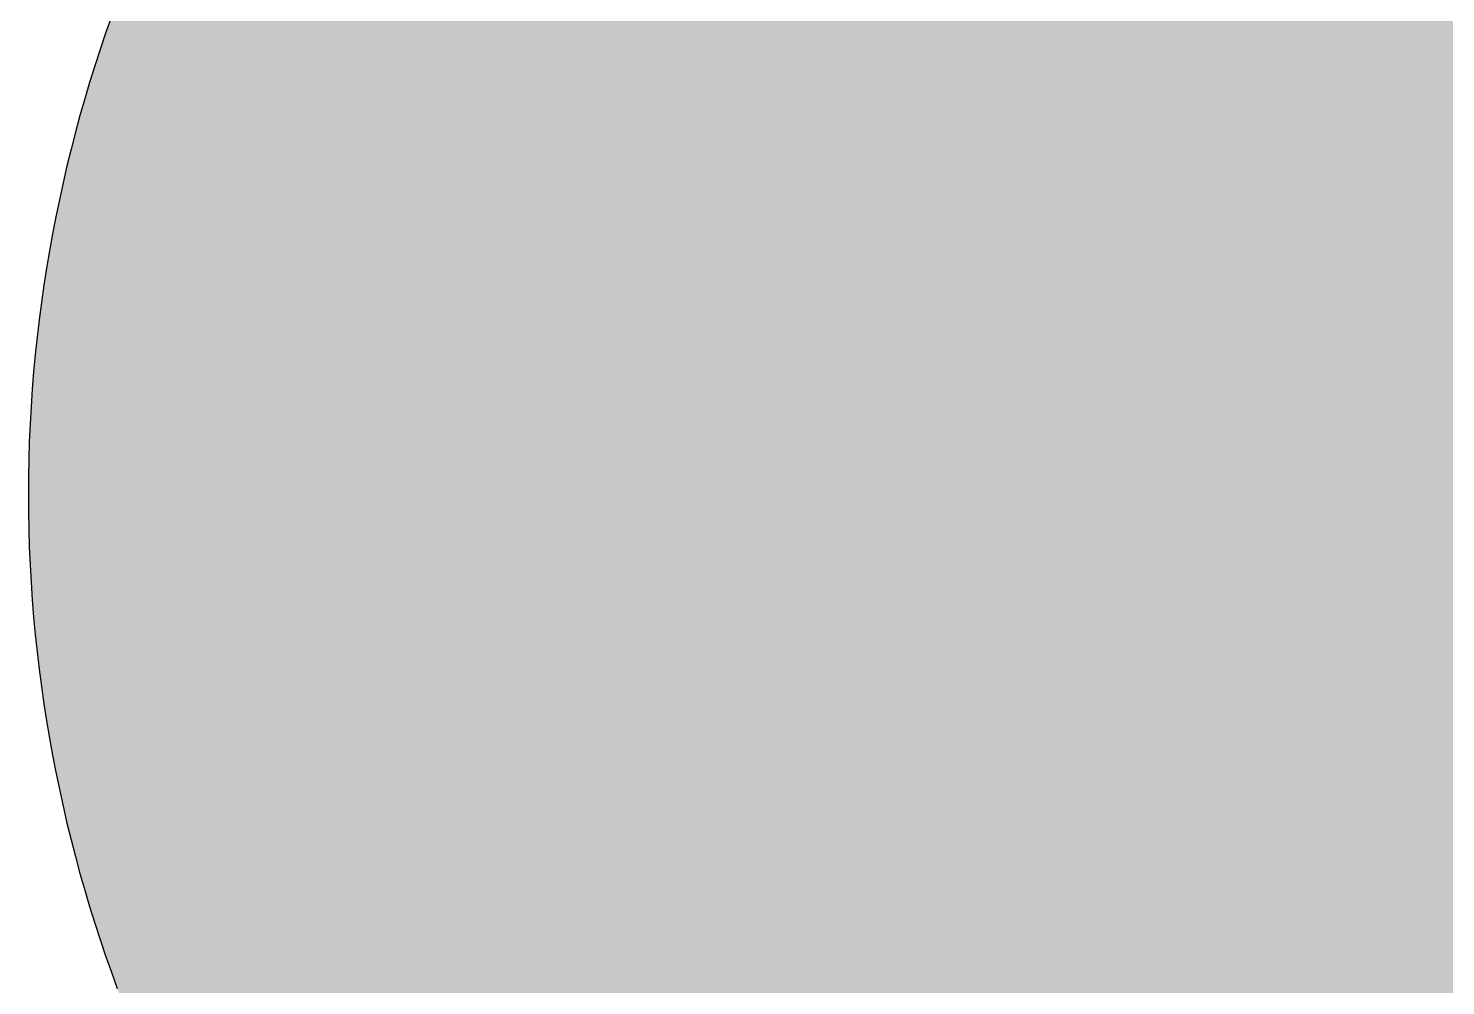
# Model space of a CAD drawing. Header units: millimetres. Extents: x 0 to 212, y 0 to 212.
# Drawn here: x 0.1 to 105.9, y 69.2 to 140.7 of the extents above; entities that cross this region are included whole.
import ezdxf

# ---------------------------------------------------------------- set-up
doc = ezdxf.new("R2010")
doc.units = ezdxf.units.MM

msp = doc.modelspace()

# ---------------------------------------------------------------- hatches: boundary and pattern name
msp.add_hatch(color=254).paths.add_polyline_path([(211.7189, 105.8869), (211.709, 107.2007), (211.6861, 108.5139), (211.6455, 109.8245), (211.5871, 111.1326), (211.5134, 112.4407), (211.4245, 113.7437), (211.3204, 115.0468), (211.201, 116.3447), (211.0638, 117.6426), (210.9114, 118.9355), (210.7413, 120.2258), (210.5584, 121.5136), (210.3577, 122.7988), (210.1418, 124.079), (209.9107, 125.3566), (209.6643, 126.6292), (209.4027, 127.8992), (209.1258, 129.1641), (208.8337, 130.4239), (208.5264, 131.6812), (208.2038, 132.936), (207.866, 134.1831), (207.5104, 135.4277), (207.1421, 136.6647), (206.7611, 137.8991), (206.3623, 139.1285), (205.9483, 140.3502), (205.5216, 141.5694), (205.0771, 142.781), (204.6199, 143.9901), (204.1474, 145.1915), (203.6623, 146.3853), (203.1619, 147.574), (202.6463, 148.7576), (202.1154, 149.9362), (201.5693, 151.1046), (201.0105, 152.2705), (200.439, 153.4262), (199.8523, 154.5768), (199.2503, 155.7198), (198.6356, 156.8577), (198.0057, 157.9855), (197.3605, 159.1081), (196.7052, 160.2232), (196.0321, 161.3281), (195.3489, 162.4279), (194.6504, 163.5176), (193.9366, 164.6022), (193.2102, 165.6766), (192.471, 166.7434), (191.7167, 167.8), (190.9521, 168.849), (190.1698, 169.8904), (189.3773, 170.9217), (188.5696, 171.9428), (187.7517, 172.9562), (186.9161, 173.9621), (186.0702, 174.9552), (185.2117, 175.9407), (184.338, 176.9161), (183.454, 177.8838), (182.5549, 178.8389), (181.643, 179.7837), (180.721, 180.7185), (179.7837, 181.643), (178.8389, 182.5549), (177.8838, 183.454), (176.9161, 184.338), (175.9407, 185.2117), (174.9552, 186.0702), (173.9621, 186.9161), (172.9562, 187.7492), (171.9428, 188.5696), (170.9217, 189.3773), (169.8904, 190.1698), (168.849, 190.9496), (167.8, 191.7167), (166.7408, 192.471), (165.6766, 193.2102), (164.6022, 193.9366), (163.5176, 194.6504), (162.4279, 195.3489), (161.3281, 196.0321), (160.2232, 196.7052), (159.1081, 197.3631), (157.9855, 198.0057), (156.8577, 198.6356), (155.7198, 199.2503), (154.5768, 199.8523), (153.4262, 200.439), (152.2705, 201.0131), (151.1046, 201.5719), (149.9362, 202.1154), (148.7576, 202.6463), (147.574, 203.1619), (146.3853, 203.6623), (145.1889, 204.15), (143.9875, 204.6199), (142.781, 205.0796), (141.5694, 205.5216), (140.3502, 205.9483), (139.1285, 206.3623), (137.8991, 206.7611), (136.6647, 207.1446), (135.4252, 207.5129), (134.1831, 207.866), (132.9334, 208.2038), (131.6812, 208.5264), (130.4239, 208.8337), (129.1641, 209.1284), (127.8966, 209.4052), (126.6292, 209.6668), (125.3541, 209.9132), (124.0765, 210.1444), (122.7963, 210.3603), (121.5136, 210.5584), (120.2258, 210.7438), (118.9355, 210.9114), (117.6401, 211.0638), (116.3447, 211.201), (115.0468, 211.3229), (113.7437, 211.4271), (112.4382, 211.516), (111.1326, 211.5896), (109.8245, 211.6455), (108.5113, 211.6861), (107.1982, 211.7115), (105.885, 211.7192), (104.5693, 211.7115), (103.2561, 211.6861), (101.9454, 211.6455), (100.6373, 211.5896), (99.3292, 211.516), (98.0262, 211.4271), (96.7232, 211.3229), (95.4253, 211.201), (94.1273, 211.0638), (92.8345, 210.9114), (91.5441, 210.7438), (90.2564, 210.5584), (88.9711, 210.3603), (87.691, 210.1444), (86.4133, 209.9132), (85.1408, 209.6668), (83.8708, 209.4052), (82.6059, 209.1284), (81.346, 208.8337), (80.0887, 208.5264), (78.834, 208.2038), (77.5868, 207.866), (76.3422, 207.5129), (75.1053, 207.1446), (73.8708, 206.7611), (72.6415, 206.3623), (71.4197, 205.9483), (70.2005, 205.5216), (68.9889, 205.0796), (67.7799, 204.6199), (66.5785, 204.15), (65.3847, 203.6623), (64.196, 203.1619), (63.0123, 202.6463), (61.8338, 202.1154), (60.6628, 201.5719), (59.4995, 201.0131), (58.3438, 200.439), (57.1932, 199.8523), (56.0502, 199.2503), (54.9123, 198.6356), (53.7845, 198.0057), (52.6618, 197.3631), (51.5468, 196.7052), (50.4419, 196.0321), (49.342, 195.3489), (48.2524, 194.6504), (47.1678, 193.9366), (46.0934, 193.2102), (45.0266, 192.471), (43.9699, 191.7167), (42.9209, 190.9496), (41.8795, 190.1698), (40.8483, 189.3773), (39.8272, 188.5696), (38.8137, 187.7492), (37.8079, 186.9161), (36.8148, 186.0702), (35.8292, 185.2117), (34.8539, 184.338), (33.8861, 183.454), (32.9311, 182.5549), (31.9862, 181.643), (31.049, 180.7185), (30.1269, 179.7837), (29.2151, 178.8389), (28.3159, 177.8838), (27.432, 176.9161), (26.5582, 175.9407), (25.6997, 174.9552), (24.8539, 173.9621), (24.0208, 172.9562), (23.2004, 171.9428), (22.3926, 170.9217), (21.6002, 169.8904), (20.8204, 168.849), (20.0533, 167.8), (19.2989, 166.7434), (18.5598, 165.6766), (17.8333, 164.6022), (17.1196, 163.5176), (16.4211, 162.4279), (15.7378, 161.3281), (15.0647, 160.2232), (14.4069, 159.1081), (13.7643, 157.9855), (13.1343, 156.8577), (12.5197, 155.7198), (11.9177, 154.5768), (11.3309, 153.4262), (10.7569, 152.2705), (10.1981, 151.1046), (9.6545, 149.9362), (9.1237, 148.7576), (8.6081, 147.574), (8.1077, 146.3853), (7.62, 145.1915), (7.1501, 143.9901), (6.6904, 142.781), (6.2484, 141.5694), (5.8217, 140.3502), (5.4077, 139.1285), (5.0089, 137.8991), (4.6253, 136.6647), (4.257, 135.4277), (3.904, 134.1831), (3.5662, 132.936), (3.2436, 131.6812), (2.9362, 130.4239), (2.6416, 129.1641), (2.3647, 127.8992), (2.1031, 126.6292), (1.8567, 125.3566), (1.6256, 124.079), (1.4097, 122.7988), (1.2116, 121.5136), (1.0262, 120.2258), (0.8585, 118.9355), (0.7061, 117.6426), (0.569, 116.3447), (0.447, 115.0468), (0.3429, 113.7437), (0.254, 112.4407), (0.1803, 111.1326), (0.1245, 109.8245), (0.0838, 108.5139), (0.0584, 107.2007), (0.0508, 105.885), (0.0584, 104.5718), (0.0838, 103.2586), (0.1245, 101.9454), (0.1803, 100.6373), (0.254, 99.3318), (0.3429, 98.0262), (0.447, 96.7232), (0.569, 95.4253), (0.7061, 94.1299), (0.8585, 92.8345), (1.0262, 91.5441), (1.2116, 90.2564), (1.4097, 88.9737), (1.6256, 87.6935), (1.8567, 86.4159), (2.1031, 85.1408), (2.3647, 83.8733), (2.6416, 82.6059), (2.9362, 81.346), (3.2436, 80.0887), (3.5662, 78.8365), (3.904, 77.5868), (4.257, 76.3448), (4.6253, 75.1053), (5.0089, 73.8708), (5.4077, 72.6415), (5.8217, 71.4197), (6.2484, 70.2005), (6.6904, 68.9889), (7.1501, 67.7824), (7.62, 66.581), (8.1077, 65.3847), (8.6081, 64.196), (9.1237, 63.0123), (9.6545, 61.8338), (10.1981, 60.6654), (10.7569, 59.4995), (11.3309, 58.3438), (11.9177, 57.1932), (12.5197, 56.0502), (13.1343, 54.9123), (13.7643, 53.7845), (14.4069, 52.6618), (15.0647, 51.5468), (15.7378, 50.4419), (16.4211, 49.342), (17.1196, 48.2524), (17.8333, 47.1678), (18.5598, 46.0934), (19.2989, 45.0291), (20.0533, 43.9699), (20.8204, 42.9209), (21.6002, 41.8795), (22.3926, 40.8483), (23.2004, 39.8272), (24.0208, 38.8137), (24.8539, 37.8079), (25.6997, 36.8148), (26.5582, 35.8292), (27.432, 34.8539), (28.3159, 33.8861), (29.2151, 32.9311), (30.1269, 31.9862), (31.049, 31.049), (31.9862, 30.1269), (32.9311, 29.2151), (33.8861, 28.3159), (34.8539, 27.432), (35.8292, 26.5582), (36.8148, 25.6997), (37.8079, 24.8539), (38.8137, 24.0182), (39.8272, 23.2004), (40.8483, 22.3926), (41.8795, 21.6002), (42.9209, 20.8178), (43.9699, 20.0533), (45.0266, 19.2989), (46.0934, 18.5598), (47.1678, 17.8333), (48.2524, 17.1196), (49.342, 16.4211), (50.4419, 15.7378), (51.5468, 15.0647), (52.6618, 14.4094), (53.7845, 13.7643), (54.9123, 13.1343), (56.0502, 12.5197), (57.1932, 11.9177), (58.3438, 11.3309), (59.4995, 10.7594), (60.6628, 10.2006), (61.8338, 9.6545), (63.0123, 9.1237), (64.196, 8.6081), (65.3847, 8.1077), (66.5785, 7.6225), (67.7799, 7.1501), (68.9889, 6.6929), (70.2005, 6.2484), (71.4197, 5.8217), (72.6415, 5.4077), (73.8708, 5.0089), (75.1053, 4.6279), (76.3422, 4.2596), (77.5868, 3.904), (78.834, 3.5662), (80.0887, 3.2436), (81.346, 2.9362), (82.6059, 2.6441), (83.8708, 2.3673), (85.1408, 2.1057), (86.4133, 1.8593), (87.691, 1.6281), (88.9711, 1.4122), (90.2564, 1.2116), (91.5441, 1.0287), (92.8345, 0.8585), (94.1273, 0.7061), (95.4253, 0.569), (96.7232, 0.4496), (98.0262, 0.3454), (99.3292, 0.2565), (100.6373, 0.1829), (101.9454, 0.1245), (103.2561, 0.0838), (104.5693, 0.061), (105.885, 0.0533), (107.1982, 0.061), (108.5113, 0.0838), (109.8245, 0.1245), (111.1326, 0.1829), (112.4382, 0.2565), (113.7437, 0.3454), (115.0468, 0.4496), (116.3447, 0.569), (117.6401, 0.7061), (118.9355, 0.8585), (120.2258, 1.0287), (121.5136, 1.2116), (122.7963, 1.4122), (124.0765, 1.6281), (125.3541, 1.8593), (126.6292, 2.1057), (127.8966, 2.3673), (129.1641, 2.6441), (130.4239, 2.9362), (131.6812, 3.2436), (132.9334, 3.5662), (134.1831, 3.904), (135.4252, 4.2596), (136.6647, 4.6279), (137.8991, 5.0089), (139.1285, 5.4077), (140.3502, 5.8217), (141.5694, 6.2484), (142.781, 6.6929), (143.9875, 7.1501), (145.1889, 7.6225), (146.3853, 8.1077), (147.574, 8.6081), (148.7576, 9.1237), (149.9362, 9.6545), (151.1046, 10.2006), (152.2705, 10.7594), (153.4262, 11.3309), (154.5768, 11.9177), (155.7198, 12.5197), (156.8577, 13.1343), (157.9855, 13.7643), (159.1081, 14.4094), (160.2232, 15.0647), (161.3281, 15.7378), (162.4279, 16.4211), (163.5176, 17.1196), (164.6022, 17.8333), (165.6766, 18.5598), (166.7408, 19.2989), (167.8, 20.0533), (168.849, 20.8178), (169.8904, 21.6002), (170.9217, 22.3926), (171.9428, 23.2004), (172.9562, 24.0182), (173.9621, 24.8539), (174.9552, 25.6997), (175.9407, 26.5582), (176.9161, 27.432), (177.8838, 28.3159), (178.8389, 29.2151), (179.7837, 30.1269), (180.721, 31.049), (181.643, 31.9862), (182.5549, 32.9311), (183.454, 33.8861), (184.338, 34.8539), (185.2117, 35.8292), (186.0702, 36.8148), (186.9161, 37.8079), (187.7517, 38.8137), (188.5696, 39.8272), (189.3773, 40.8483), (190.1698, 41.8795), (190.9521, 42.9209), (191.7167, 43.9699), (192.471, 45.0291), (193.2102, 46.0934), (193.9366, 47.1678), (194.6504, 48.2524), (195.3489, 49.342), (196.0321, 50.4419), (196.7052, 51.5468), (197.3605, 52.6618), (198.0057, 53.7845), (198.6356, 54.9123), (199.2503, 56.0502), (199.8523, 57.1932), (200.439, 58.3438), (201.0105, 59.4995), (201.5693, 60.6654), (202.1154, 61.8338), (202.6463, 63.0123), (203.1619, 64.196), (203.6623, 65.3847), (204.1474, 66.581), (204.6199, 67.7824), (205.0771, 68.9889), (205.5216, 70.2005), (205.9483, 71.4197), (206.3623, 72.6415), (206.7611, 73.8708), (207.1421, 75.1053), (207.5104, 76.3448), (207.866, 77.5868), (208.2038, 78.8365), (208.5264, 80.0887), (208.8337, 81.346), (209.1258, 82.6059), (209.4027, 83.8733), (209.6643, 85.1408), (209.9107, 86.4159), (210.1418, 87.6935), (210.3577, 88.9737), (210.5584, 90.2564), (210.7413, 91.5441), (210.9114, 92.8345), (211.0638, 94.1299), (211.201, 95.4253), (211.3204, 96.7232), (211.4245, 98.0262), (211.5134, 99.3318), (211.5871, 100.6373), (211.6455, 101.9454), (211.6861, 103.2586), (211.709, 104.5718), (211.7166, 105.885)])
h = msp.add_hatch(color=22)
h.paths.add_polyline_path([(51.7454, 70.6092), (51.7068, 70.6095), (51.6712, 70.6095), (51.6357, 70.612), (51.5976, 70.6145), (51.562, 70.6196), (51.5264, 70.6247), (51.4934, 70.6298), (51.4579, 70.6374), (51.4223, 70.645), (51.3893, 70.6526), (51.3537, 70.6628), (51.3207, 70.6704), (51.2877, 70.6831), (51.2547, 70.6933), (51.2216, 70.706), (51.1912, 70.7187), (51.1581, 70.7339), (51.1277, 70.7466), (51.0972, 70.7619), (51.0667, 70.7796), (51.0362, 70.7949), (51.0057, 70.8127), (50.9778, 70.8304), (50.9499, 70.8508), (50.9219, 70.8685), (50.894, 70.8889), (50.866, 70.9117), (50.8381, 70.932), (50.8127, 70.9549), (50.7873, 70.9778), (50.7619, 71.0006), (50.739, 71.0235), (50.7136, 71.0489), (50.6908, 71.0717), (50.6679, 71.0997), (50.6476, 71.1251), (50.6247, 71.1505), (50.6044, 71.1784), (50.5841, 71.2064), (50.5638, 71.2343), (50.546, 71.2622), (50.5282, 71.2902), (50.5104, 71.3207), (50.4927, 71.3511), (50.4774, 71.3816), (50.4622, 71.4121), (50.4469, 71.4426), (50.4342, 71.4756), (50.4215, 71.5061), (50.4088, 71.5391), (50.3961, 71.5721), (50.386, 71.6051), (50.3758, 71.6382), (50.3657, 71.6737), (50.358, 71.7067), (50.3504, 71.7423), (50.3428, 71.7779), (50.3377, 71.8109), (50.3326, 71.8464), (50.3301, 71.882), (50.325, 71.9201), (50.3225, 71.9557), (50.3225, 71.9912), (50.3225, 72.0293), (50.323, 86.2386), (50.3225, 86.2736), (50.3225, 86.3092), (50.325, 86.3473), (50.3301, 86.3829), (50.3326, 86.4184), (50.3377, 86.454), (50.3428, 86.4895), (50.3504, 86.5226), (50.358, 86.5581), (50.3657, 86.5911), (50.3758, 86.6267), (50.386, 86.6597), (50.3961, 86.6927), (50.4088, 86.7258), (50.4215, 86.7588), (50.4342, 86.7893), (50.4469, 86.8223), (50.4622, 86.8528), (50.4774, 86.8832), (50.4927, 86.9137), (50.5104, 86.9442), (50.5282, 86.9747), (50.546, 87.0026), (50.5638, 87.0306), (50.5841, 87.0585), (50.6044, 87.0864), (50.6247, 87.1144), (50.6476, 87.1398), (50.6679, 87.1677), (50.6908, 87.1931), (50.7136, 87.2185), (50.739, 87.2414), (50.7619, 87.2668), (50.7873, 87.2896), (50.8127, 87.3125), (50.8381, 87.3328), (50.866, 87.3557), (50.894, 87.376), (50.9219, 87.3963), (50.9499, 87.4166), (50.9778, 87.4344), (51.0057, 87.4522), (51.0362, 87.47), (51.0667, 87.4878), (51.0972, 87.503), (51.1277, 87.5182), (51.1581, 87.5335), (51.1912, 87.5462), (51.2216, 87.5589), (51.2547, 87.5716), (51.2877, 87.5843), (51.3207, 87.5944), (51.3537, 87.6046), (51.3893, 87.6148), (51.4223, 87.6224), (51.4579, 87.63), (51.4934, 87.6351), (51.5264, 87.6427), (51.562, 87.6478), (51.5976, 87.6503), (51.6357, 87.6554), (51.6712, 87.6554), (51.7068, 87.6579), (51.7449, 87.6579), (56.0077, 87.6596), (56.0426, 87.6579), (56.0807, 87.6554), (56.1162, 87.6554), (56.1518, 87.6503), (56.1873, 87.6478), (56.2229, 87.6427), (56.2585, 87.6351), (56.2915, 87.63), (56.327, 87.6224), (56.3601, 87.6148), (56.3956, 87.6046), (56.4286, 87.5944), (56.4617, 87.5843), (56.4947, 87.5716), (56.5277, 87.5589), (56.5582, 87.5462), (56.5912, 87.5335), (56.6217, 87.5182), (56.6522, 87.503), (56.6826, 87.4878), (56.7131, 87.47), (56.7436, 87.4522), (56.7715, 87.4344), (56.7995, 87.4166), (56.8274, 87.3963), (56.8554, 87.376), (56.8833, 87.3557), (56.9087, 87.3328), (56.9366, 87.3125), (56.962, 87.2896), (56.9874, 87.2668), (57.0103, 87.2414), (57.0357, 87.2185), (57.0586, 87.1931), (57.0814, 87.1677), (57.1017, 87.1398), (57.1246, 87.1144), (57.1449, 87.0864), (57.1652, 87.0585), (57.183, 87.0306), (57.2033, 87.0026), (57.2211, 86.9747), (57.2389, 86.9442), (57.2567, 86.9137), (57.2719, 86.8832), (57.2872, 86.8528), (57.3024, 86.8223), (57.3151, 86.7893), (57.3278, 86.7588), (57.3405, 86.7258), (57.3532, 86.6927), (57.3634, 86.6597), (57.3735, 86.6267), (57.3811, 86.5911), (57.3913, 86.5581), (57.3989, 86.5226), (57.404, 86.4895), (57.4116, 86.454), (57.4167, 86.4184), (57.4192, 86.3829), (57.4218, 86.3473), (57.4243, 86.3092), (57.4269, 86.2736), (57.4269, 86.2381), (57.4283, 72.0298), (57.4269, 71.9912), (57.4243, 71.9557), (57.4218, 71.9201), (57.4192, 71.882), (57.4167, 71.8464), (57.4116, 71.8109), (57.404, 71.7779), (57.3989, 71.7423), (57.3913, 71.7067), (57.3811, 71.6737), (57.3735, 71.6382), (57.3634, 71.6051), (57.3532, 71.5721), (57.3405, 71.5391), (57.3278, 71.5061), (57.3151, 71.4756), (57.3024, 71.4426), (57.2872, 71.4121), (57.2719, 71.3816), (57.2567, 71.3511), (57.2389, 71.3207), (57.2211, 71.2902), (57.2033, 71.2622), (57.183, 71.2343), (57.1652, 71.2064), (57.1449, 71.1784), (57.1246, 71.1505), (57.1017, 71.1251), (57.0814, 71.0997), (57.0586, 71.0717), (57.0357, 71.0489), (57.0103, 71.0235), (56.9874, 71.0006), (56.962, 70.9778), (56.9366, 70.9549), (56.9087, 70.932), (56.8833, 70.9117), (56.8554, 70.8889), (56.8274, 70.8685), (56.7995, 70.8508), (56.7715, 70.8304), (56.7436, 70.8127), (56.7131, 70.7949), (56.6826, 70.7796), (56.6522, 70.7619), (56.6217, 70.7466), (56.5912, 70.7339), (56.5582, 70.7187), (56.5277, 70.706), (56.4947, 70.6933), (56.4617, 70.6831), (56.4286, 70.6704), (56.3956, 70.6628), (56.3601, 70.6526), (56.327, 70.645), (56.2915, 70.6374), (56.2585, 70.6298), (56.2229, 70.6247), (56.1873, 70.6196), (56.1518, 70.6145), (56.1162, 70.612), (56.0807, 70.6095), (56.0426, 70.6095), (56.007, 70.6069)])
h.paths.add_polyline_path([(60.27, 70.6092), (60.231, 70.6095), (60.1955, 70.6095), (60.1599, 70.612), (60.1243, 70.6145), (60.0888, 70.6196), (60.0532, 70.6247), (60.0177, 70.6298), (59.9821, 70.6374), (59.9491, 70.645), (59.9135, 70.6526), (59.8805, 70.6628), (59.8475, 70.6704), (59.8119, 70.6831), (59.7814, 70.6933), (59.7484, 70.706), (59.7154, 70.7187), (59.6849, 70.7339), (59.6519, 70.7466), (59.6214, 70.7619), (59.5909, 70.7796), (59.5605, 70.7949), (59.5325, 70.8127), (59.502, 70.8304), (59.4741, 70.8508), (59.4462, 70.8685), (59.4182, 70.8889), (59.3928, 70.9117), (59.3649, 70.932), (59.3395, 70.9549), (59.3141, 70.9778), (59.2887, 71.0006), (59.2633, 71.0235), (59.2404, 71.0489), (59.2176, 71.0717), (59.1947, 71.0997), (59.1718, 71.1251), (59.1515, 71.1505), (59.1312, 71.1784), (59.1109, 71.2064), (59.0906, 71.2343), (59.0728, 71.2622), (59.0525, 71.2902), (59.0372, 71.3207), (59.0194, 71.3511), (59.0042, 71.3816), (58.989, 71.4121), (58.9737, 71.4426), (58.9585, 71.4756), (58.9458, 71.5061), (58.9331, 71.5391), (58.9229, 71.5721), (58.9128, 71.6051), (58.9026, 71.6382), (58.8924, 71.6737), (58.8848, 71.7067), (58.8772, 71.7423), (58.8696, 71.7779), (58.8645, 71.8109), (58.8594, 71.8464), (58.8543, 71.882), (58.8518, 71.9201), (58.8493, 71.9557), (58.8493, 71.9912), (58.8467, 72.0293), (58.849, 86.2386), (58.8493, 86.2736), (58.8493, 86.3092), (58.8518, 86.3473), (58.8543, 86.3829), (58.8594, 86.4184), (58.8645, 86.454), (58.8696, 86.4895), (58.8772, 86.5226), (58.8848, 86.5581), (58.8924, 86.5911), (58.9026, 86.6267), (58.9128, 86.6597), (58.9229, 86.6927), (58.9331, 86.7258), (58.9458, 86.7588), (58.9585, 86.7893), (58.9737, 86.8223), (58.989, 86.8528), (59.0042, 86.8832), (59.0194, 86.9137), (59.0372, 86.9442), (59.0525, 86.9747), (59.0728, 87.0026), (59.0906, 87.0306), (59.1109, 87.0585), (59.1312, 87.0864), (59.1515, 87.1144), (59.1718, 87.1398), (59.1947, 87.1677), (59.2176, 87.1931), (59.2404, 87.2185), (59.2633, 87.2414), (59.2887, 87.2668), (59.3141, 87.2896), (59.3395, 87.3125), (59.3649, 87.3328), (59.3928, 87.3557), (59.4182, 87.376), (59.4462, 87.3963), (59.4741, 87.4166), (59.502, 87.4344), (59.5325, 87.4522), (59.5605, 87.47), (59.5909, 87.4878), (59.6214, 87.503), (59.6519, 87.5182), (59.6849, 87.5335), (59.7154, 87.5462), (59.7484, 87.5589), (59.7814, 87.5716), (59.8119, 87.5843), (59.8475, 87.5944), (59.8805, 87.6046), (59.9135, 87.6148), (59.9491, 87.6224), (59.9821, 87.63), (60.0177, 87.6351), (60.0532, 87.6427), (60.0888, 87.6478), (60.1243, 87.6503), (60.1599, 87.6554), (60.1955, 87.6554), (60.231, 87.6579), (60.2691, 87.6579), (64.5336, 87.6596), (64.5693, 87.6579), (64.6049, 87.6554), (64.6405, 87.6554), (64.6786, 87.6503), (64.7141, 87.6478), (64.7497, 87.6427), (64.7827, 87.6351), (64.8183, 87.63), (64.8538, 87.6224), (64.8868, 87.6148), (64.9199, 87.6046), (64.9554, 87.5944), (64.9884, 87.5843), (65.0215, 87.5716), (65.0519, 87.5589), (65.085, 87.5462), (65.1154, 87.5335), (65.1485, 87.5182), (65.1789, 87.503), (65.2094, 87.4878), (65.2399, 87.47), (65.2678, 87.4522), (65.2983, 87.4344), (65.3263, 87.4166), (65.3542, 87.3963), (65.3821, 87.376), (65.4101, 87.3557), (65.4355, 87.3328), (65.4609, 87.3125), (65.4863, 87.2896), (65.5117, 87.2668), (65.5371, 87.2414), (65.5599, 87.2185), (65.5828, 87.1931), (65.6057, 87.1677), (65.6285, 87.1398), (65.6488, 87.1144), (65.6717, 87.0864), (65.6895, 87.0585), (65.7098, 87.0306), (65.7301, 87.0026), (65.7479, 86.9747), (65.7657, 86.9442), (65.7809, 86.9137), (65.7987, 86.8832), (65.8139, 86.8528), (65.8266, 86.8223), (65.8419, 86.7893), (65.8546, 86.7588), (65.8673, 86.7258), (65.8774, 86.6927), (65.8901, 86.6597), (65.9003, 86.6267), (65.9079, 86.5911), (65.9155, 86.5581), (65.9232, 86.5226), (65.9308, 86.4895), (65.9359, 86.454), (65.9409, 86.4184), (65.946, 86.3829), (65.9486, 86.3473), (65.9511, 86.3092), (65.9536, 86.2736), (65.9536, 86.2381), (65.9543, 82.3306), (65.9536, 82.2935), (65.9536, 82.2554), (65.9562, 82.2198), (65.9613, 82.1842), (65.9638, 82.1487), (65.9689, 82.1131), (65.974, 82.0776), (65.9816, 82.042), (65.9892, 82.009), (65.9968, 81.9734), (66.007, 81.9404), (66.0171, 81.9074), (66.0273, 81.8744), (66.04, 81.8413), (66.0527, 81.8083), (66.0654, 81.7753), (66.0781, 81.7448), (66.0933, 81.7143), (66.1086, 81.6839), (66.1238, 81.6534), (66.1416, 81.6229), (66.1594, 81.5924), (66.1772, 81.5645), (66.1949, 81.534), (66.2153, 81.5061), (66.2356, 81.4807), (66.2559, 81.4527), (66.2762, 81.4248), (66.2991, 81.3994), (66.3219, 81.374), (66.3448, 81.3486), (66.3677, 81.3257), (66.3931, 81.3003), (66.4185, 81.2775), (66.4439, 81.2546), (66.4693, 81.2343), (66.4972, 81.2114), (66.5226, 81.1911), (66.5505, 81.1708), (66.5785, 81.1505), (66.6064, 81.1327), (66.6369, 81.1149), (66.6674, 81.0971), (66.6953, 81.0793), (66.7258, 81.0641), (66.7563, 81.0489), (66.7893, 81.0336), (66.8198, 81.0209), (66.8528, 81.0082), (66.8858, 80.9955), (66.9188, 80.9828), (66.9519, 80.9727), (66.9849, 80.9625), (67.0179, 80.9523), (67.0535, 80.9447), (67.0865, 80.9371), (67.122, 80.932), (67.1576, 80.9244), (67.1932, 80.9193), (67.2287, 80.9168), (67.2643, 80.9117), (67.2998, 80.9117), (67.3379, 80.9092), (67.3735, 80.9092), (70.0747, 80.9099), (70.1065, 80.9092), (70.1421, 80.9092), (70.1751, 80.9117), (70.2107, 80.9117), (70.2437, 80.9142), (70.2767, 80.9168), (70.3123, 80.9193), (70.3453, 80.9219), (70.3783, 80.9244), (70.4139, 80.9295), (70.4469, 80.932), (70.4799, 80.9371), (70.5129, 80.9422), (70.546, 80.9473), (70.579, 80.9549), (70.612, 80.96), (70.645, 80.9676), (70.678, 80.9752), (70.7111, 80.9803), (70.7441, 80.9904), (70.7771, 80.9981), (70.8101, 81.0057), (70.8431, 81.0158), (70.8736, 81.0235), (70.9066, 81.0336), (70.9397, 81.0438), (70.9701, 81.0539), (71.0032, 81.0641), (71.0336, 81.0768), (71.0667, 81.087), (71.0971, 81.0997), (71.1276, 81.1124), (71.1606, 81.1251), (71.1911, 81.1378), (71.2216, 81.1505), (71.2521, 81.1657), (71.2826, 81.1784), (71.313, 81.1936), (71.3435, 81.2089), (71.374, 81.2241), (71.4019, 81.2394), (71.4324, 81.2546), (71.4629, 81.2724), (71.4908, 81.2876), (71.5213, 81.3054), (71.5493, 81.3232), (71.5772, 81.341), (71.6077, 81.3587), (71.6356, 81.3765), (71.6636, 81.3943), (71.6915, 81.4146), (71.7194, 81.4324), (71.7448, 81.4527), (71.7728, 81.473), (71.8007, 81.4934), (71.8261, 81.5137), (71.8541, 81.5365), (71.8795, 81.5569), (71.9049, 81.5797), (71.9328, 81.6), (71.9582, 81.6229), (71.9836, 81.6458), (72.009, 81.6686), (72.0319, 81.6915), (72.9601, 82.5758), (72.9971, 82.6084), (73.0326, 82.644), (73.0707, 82.6795), (73.1114, 82.7126), (73.1495, 82.7456), (73.1876, 82.7786), (73.2282, 82.8091), (73.2688, 82.8421), (73.3069, 82.8726), (73.3476, 82.9031), (73.3882, 82.9335), (73.4314, 82.964), (73.472, 82.992), (73.5152, 83.0199), (73.5559, 83.0504), (73.599, 83.0758), (73.6422, 83.1037), (73.6854, 83.1291), (73.7286, 83.1571), (73.7718, 83.1825), (73.8149, 83.2079), (73.8607, 83.2307), (73.9038, 83.2561), (73.9496, 83.279), (73.9927, 83.3018), (74.0385, 83.3222), (74.0842, 83.345), (74.1299, 83.3653), (74.1756, 83.3857), (74.2213, 83.406), (74.2696, 83.4263), (74.3153, 83.4466), (74.3636, 83.4644), (74.4093, 83.4822), (74.4576, 83.5), (74.5033, 83.5152), (74.5515, 83.533), (74.5998, 83.5482), (74.6481, 83.5635), (74.6963, 83.5762), (74.7446, 83.5914), (74.7928, 83.6041), (74.8411, 83.6168), (74.8919, 83.6295), (74.9402, 83.6422), (74.991, 83.6524), (75.0392, 83.6625), (75.09, 83.6727), (75.1383, 83.6828), (75.1891, 83.6905), (75.2373, 83.6981), (75.2881, 83.7057), (75.3389, 83.7133), (75.3897, 83.7184), (75.4405, 83.726), (75.4913, 83.7311), (75.5421, 83.7362), (75.5929, 83.7387), (75.6437, 83.7413), (75.6945, 83.7438), (75.7453, 83.7463), (75.7961, 83.7489), (75.8469, 83.7489), (75.8977, 83.7489), (75.9485, 83.7489), (76.0019, 83.7489), (76.0527, 83.7463), (76.1035, 83.7438), (76.1543, 83.7413), (76.2051, 83.7387), (76.2559, 83.7362), (76.3067, 83.7311), (76.3575, 83.726), (76.4083, 83.7184), (76.4591, 83.7133), (76.5073, 83.7057), (76.5581, 83.6981), (76.6089, 83.6905), (76.6597, 83.6828), (76.708, 83.6727), (76.7588, 83.6625), (76.8071, 83.6524), (76.8579, 83.6422), (76.9061, 83.6295), (76.9544, 83.6168), (77.0026, 83.6041), (77.0534, 83.5914), (77.1017, 83.5762), (77.15, 83.5635), (77.1982, 83.5482), (77.2439, 83.533), (77.2922, 83.5152), (77.3405, 83.5), (77.3887, 83.4822), (77.4344, 83.4644), (77.4827, 83.4466), (77.5284, 83.4263), (77.5741, 83.406), (77.6199, 83.3857), (77.6681, 83.3653), (77.7138, 83.345), (77.7596, 83.3222), (77.8027, 83.3018), (77.8485, 83.279), (77.8942, 83.2561), (77.9374, 83.2307), (77.9831, 83.2079), (78.0263, 83.1825), (78.0694, 83.1571), (78.1126, 83.1291), (78.1558, 83.1037), (78.199, 83.0758), (78.2422, 83.0504), (78.2828, 83.0199), (78.326, 82.992), (78.3666, 82.964), (78.4073, 82.9335), (78.4479, 82.9031), (78.4885, 82.8726), (78.5292, 82.8421), (78.5698, 82.8091), (78.6079, 82.7786), (78.6486, 82.7456), (78.6867, 82.7126), (78.7248, 82.6795), (78.7629, 82.644), (78.801, 82.6084), (78.8391, 82.5754), (79.7662, 81.6938), (79.789, 81.6686), (79.8144, 81.6458), (79.8398, 81.6229), (79.8652, 81.6), (79.8906, 81.5797), (79.9186, 81.5569), (79.944, 81.5365), (79.9719, 81.5137), (79.9973, 81.4934), (80.0252, 81.473), (80.0506, 81.4527), (80.0786, 81.4324), (80.1065, 81.4146), (80.1345, 81.3943), (80.1624, 81.3765), (80.1903, 81.3587), (80.2208, 81.341), (80.2488, 81.3232), (80.2767, 81.3054), (80.3072, 81.2876), (80.3351, 81.2724), (80.3656, 81.2546), (80.3935, 81.2394), (80.424, 81.2241), (80.4545, 81.2089), (80.485, 81.1936), (80.5155, 81.1784), (80.5459, 81.1657), (80.5764, 81.1505), (80.6069, 81.1378), (80.6374, 81.1251), (80.6679, 81.1124), (80.7009, 81.0997), (80.7314, 81.087), (80.7618, 81.0768), (80.7949, 81.0641), (80.8253, 81.0539), (80.8584, 81.0438), (80.8914, 81.0336), (80.9219, 81.0235), (80.9549, 81.0158), (80.9879, 81.0057), (81.0209, 80.9981), (81.0539, 80.9904), (81.0844, 80.9803), (81.1174, 80.9752), (81.1505, 80.9676), (81.1835, 80.96), (81.2165, 80.9549), (81.2521, 80.9473), (81.2851, 80.9422), (81.3181, 80.9371), (81.3511, 80.932), (81.3841, 80.9295), (81.4197, 80.9244), (81.4527, 80.9219), (81.4857, 80.9193), (81.5213, 80.9168), (81.5543, 80.9142), (81.5873, 80.9117), (81.6229, 80.9117), (81.6559, 80.9092), (81.6915, 80.9092), (81.7245, 80.9092), (84.4254, 80.9099), (84.4601, 80.9092), (84.4982, 80.9117), (84.5337, 80.9117), (84.5693, 80.9168), (84.6049, 80.9193), (84.6404, 80.9244), (84.676, 80.932), (84.7115, 80.9371), (84.7446, 80.9447), (84.7801, 80.9523), (84.8131, 80.9625), (84.8462, 80.9727), (84.8792, 80.9828), (84.9122, 80.9955), (84.9452, 81.0082), (84.9782, 81.0209), (85.0087, 81.0336), (85.0392, 81.0489), (85.0697, 81.0641), (85.1002, 81.0793), (85.1306, 81.0971), (85.1611, 81.1149), (85.1891, 81.1327), (85.2195, 81.1505), (85.2475, 81.1708), (85.2729, 81.1911), (85.3008, 81.2114), (85.3288, 81.2343), (85.3542, 81.2546), (85.3796, 81.2775), (85.405, 81.3003), (85.4278, 81.3257), (85.4532, 81.3486), (85.4761, 81.374), (85.4989, 81.3994), (85.5193, 81.4248), (85.5421, 81.4527), (85.5624, 81.4807), (85.5828, 81.5061), (85.6031, 81.534), (85.6209, 81.5645), (85.6386, 81.5924), (85.6564, 81.6229), (85.6742, 81.6534), (85.6894, 81.6839), (85.7047, 81.7143), (85.7199, 81.7448), (85.7326, 81.7753), (85.7453, 81.8083), (85.758, 81.8413), (85.7707, 81.8744), (85.7809, 81.9074), (85.791, 81.9404), (85.8012, 81.9734), (85.8088, 82.009), (85.8164, 82.042), (85.8241, 82.0776), (85.8291, 82.1131), (85.8342, 82.1487), (85.8368, 82.1842), (85.8418, 82.2198), (85.8444, 82.2554), (85.8444, 82.2935), (85.8444, 82.329), (85.8464, 86.2386), (85.8444, 86.2736), (85.8469, 86.3092), (85.8495, 86.3473), (85.852, 86.3829), (85.8571, 86.4184), (85.8622, 86.454), (85.8672, 86.4895), (85.8749, 86.5226), (85.8825, 86.5581), (85.8901, 86.5911), (85.9003, 86.6267), (85.9079, 86.6597), (85.9206, 86.6927), (85.9307, 86.7258), (85.9434, 86.7588), (85.9561, 86.7893), (85.9714, 86.8223), (85.9841, 86.8528), (85.9993, 86.8832), (86.0171, 86.9137), (86.0323, 86.9442), (86.0501, 86.9747), (86.0679, 87.0026), (86.0882, 87.0306), (86.1085, 87.0585), (86.1263, 87.0864), (86.1492, 87.1144), (86.1695, 87.1398), (86.1924, 87.1677), (86.2152, 87.1931), (86.2381, 87.2185), (86.2609, 87.2414), (86.2863, 87.2668), (86.3117, 87.2896), (86.3371, 87.3125), (86.3625, 87.3328), (86.3879, 87.3557), (86.4159, 87.376), (86.4438, 87.3963), (86.4718, 87.4166), (86.4997, 87.4344), (86.5302, 87.4522), (86.5581, 87.47), (86.5886, 87.4878), (86.6191, 87.503), (86.6496, 87.5182), (86.68, 87.5335), (86.7131, 87.5462), (86.7461, 87.5589), (86.7766, 87.5716), (86.8096, 87.5843), (86.8426, 87.5944), (86.8782, 87.6046), (86.9112, 87.6148), (86.9442, 87.6224), (86.9798, 87.63), (87.0153, 87.6351), (87.0483, 87.6427), (87.0839, 87.6478), (87.1195, 87.6503), (87.1576, 87.6554), (87.1931, 87.6554), (87.2287, 87.6579), (87.2668, 87.6579), (91.5307, 87.6596), (91.567, 87.6579), (91.6026, 87.6554), (91.6381, 87.6554), (91.6737, 87.6503), (91.7092, 87.6478), (91.7448, 87.6427), (91.7804, 87.6351), (91.8159, 87.63), (91.8489, 87.6224), (91.8845, 87.6148), (91.9175, 87.6046), (91.9505, 87.5944), (91.9861, 87.5843), (92.0166, 87.5716), (92.0496, 87.5589), (92.0826, 87.5462), (92.1131, 87.5335), (92.1461, 87.5182), (92.1766, 87.503), (92.2071, 87.4878), (92.2376, 87.47), (92.2655, 87.4522), (92.296, 87.4344), (92.3239, 87.4166), (92.3519, 87.3963), (92.3798, 87.376), (92.4052, 87.3557), (92.4331, 87.3328), (92.4585, 87.3125), (92.4839, 87.2896), (92.5093, 87.2668), (92.5347, 87.2414), (92.5576, 87.2185), (92.5805, 87.1931), (92.6033, 87.1677), (92.6262, 87.1398), (92.6465, 87.1144), (92.6668, 87.0864), (92.6871, 87.0585), (92.7075, 87.0306), (92.7252, 87.0026), (92.743, 86.9747), (92.7608, 86.9442), (92.7786, 86.9137), (92.7938, 86.8832), (92.8091, 86.8528), (92.8243, 86.8223), (92.8395, 86.7893), (92.8522, 86.7588), (92.8649, 86.7258), (92.8751, 86.6927), (92.8853, 86.6597), (92.8954, 86.6267), (92.9056, 86.5911), (92.9132, 86.5581), (92.9208, 86.5226), (92.9284, 86.4895), (92.9335, 86.454), (92.9386, 86.4184), (92.9437, 86.3829), (92.9462, 86.3473), (92.9488, 86.3092), (92.9488, 86.2736), (92.9513, 86.2381), (92.9513, 72.0298), (92.9488, 71.9912), (92.9488, 71.9557), (92.9462, 71.9201), (92.9437, 71.882), (92.9386, 71.8464), (92.9335, 71.8109), (92.9284, 71.7779), (92.9208, 71.7423), (92.9132, 71.7067), (92.9056, 71.6737), (92.8954, 71.6382), (92.8853, 71.6051), (92.8751, 71.5721), (92.8649, 71.5391), (92.8522, 71.5061), (92.8395, 71.4756), (92.8243, 71.4426), (92.8091, 71.4121), (92.7938, 71.3816), (92.7786, 71.3511), (92.7608, 71.3207), (92.743, 71.2902), (92.7252, 71.2622), (92.7075, 71.2343), (92.6871, 71.2064), (92.6668, 71.1784), (92.6465, 71.1505), (92.6262, 71.1251), (92.6033, 71.0997), (92.5805, 71.0717), (92.5576, 71.0489), (92.5347, 71.0235), (92.5093, 71.0006), (92.4839, 70.9778), (92.4585, 70.9549), (92.4331, 70.932), (92.4052, 70.9117), (92.3798, 70.8889), (92.3519, 70.8685), (92.3239, 70.8508), (92.296, 70.8304), (92.2655, 70.8127), (92.2376, 70.7949), (92.2071, 70.7796), (92.1766, 70.7619), (92.1461, 70.7466), (92.1131, 70.7339), (92.0826, 70.7187), (92.0496, 70.706), (92.0166, 70.6933), (91.9861, 70.6831), (91.9505, 70.6704), (91.9175, 70.6628), (91.8845, 70.6526), (91.8489, 70.645), (91.8159, 70.6374), (91.7804, 70.6298), (91.7448, 70.6247), (91.7092, 70.6196), (91.6737, 70.6145), (91.6381, 70.612), (91.6026, 70.6095), (91.567, 70.6095), (91.5289, 70.6069), (87.267, 70.6092), (87.2287, 70.6095), (87.1931, 70.6095), (87.1576, 70.612), (87.1195, 70.6145), (87.0839, 70.6196), (87.0483, 70.6247), (87.0153, 70.6298), (86.9798, 70.6374), (86.9442, 70.645), (86.9112, 70.6526), (86.8782, 70.6628), (86.8426, 70.6704), (86.8096, 70.6831), (86.7766, 70.6933), (86.7461, 70.706), (86.7131, 70.7187), (86.68, 70.7339), (86.6496, 70.7466), (86.6191, 70.7619), (86.5886, 70.7796), (86.5581, 70.7949), (86.5302, 70.8127), (86.4997, 70.8304), (86.4718, 70.8508), (86.4438, 70.8685), (86.4159, 70.8889), (86.3879, 70.9117), (86.3625, 70.932), (86.3371, 70.9549), (86.3117, 70.9778), (86.2863, 71.0006), (86.2609, 71.0235), (86.2381, 71.0489), (86.2152, 71.0717), (86.1924, 71.0997), (86.1695, 71.1251), (86.1492, 71.1505), (86.1263, 71.1784), (86.1085, 71.2064), (86.0882, 71.2343), (86.0679, 71.2622), (86.0501, 71.2902), (86.0323, 71.3207), (86.0171, 71.3511), (85.9993, 71.3816), (85.9841, 71.4121), (85.9714, 71.4426), (85.9561, 71.4756), (85.9434, 71.5061), (85.9307, 71.5391), (85.9206, 71.5721), (85.9079, 71.6051), (85.9003, 71.6382), (85.8901, 71.6737), (85.8825, 71.7067), (85.8749, 71.7423), (85.8672, 71.7779), (85.8622, 71.8109), (85.8571, 71.8464), (85.852, 71.882), (85.8495, 71.9201), (85.8469, 71.9557), (85.8444, 71.9912), (85.8444, 72.0293), (85.8464, 75.9365), (85.8444, 75.9714), (85.8444, 76.0095), (85.8418, 76.0451), (85.8368, 76.0806), (85.8342, 76.1162), (85.8291, 76.1517), (85.8241, 76.1873), (85.8164, 76.2229), (85.8088, 76.2559), (85.8012, 76.2914), (85.791, 76.3245), (85.7809, 76.3575), (85.7707, 76.3905), (85.758, 76.4235), (85.7453, 76.4565), (85.7326, 76.4896), (85.7199, 76.52), (85.7047, 76.5505), (85.6894, 76.5835), (85.6742, 76.614), (85.6564, 76.642), (85.6386, 76.6724), (85.6209, 76.7004), (85.6031, 76.7309), (85.5828, 76.7588), (85.5624, 76.7867), (85.5421, 76.8121), (85.5193, 76.8401), (85.4989, 76.8655), (85.4761, 76.8909), (85.4532, 76.9163), (85.4278, 76.9391), (85.405, 76.9645), (85.3796, 76.9874), (85.3542, 77.0103), (85.3288, 77.0306), (85.3008, 77.0534), (85.2729, 77.0738), (85.2475, 77.0941), (85.2195, 77.1144), (85.1891, 77.1322), (85.1611, 77.15), (85.1306, 77.1677), (85.1002, 77.1855), (85.0697, 77.2008), (85.0392, 77.216), (85.0087, 77.2312), (84.9782, 77.2439), (84.9452, 77.2566), (84.9122, 77.2693), (84.8792, 77.282), (84.8462, 77.2922), (84.8131, 77.3024), (84.7801, 77.31), (84.7446, 77.3201), (84.7115, 77.3278), (84.676, 77.3328), (84.6404, 77.3405), (84.6049, 77.3455), (84.5693, 77.3481), (84.5337, 77.3506), (84.4982, 77.3532), (84.4601, 77.3557), (84.4245, 77.3557), (81.7259, 77.3571), (81.6915, 77.3557), (81.6559, 77.3557), (81.6229, 77.3532), (81.5873, 77.3532), (81.5543, 77.3506), (81.5213, 77.3481), (81.4857, 77.3455), (81.4527, 77.343), (81.4197, 77.3405), (81.3841, 77.3354), (81.3511, 77.3303), (81.3181, 77.3278), (81.2851, 77.3227), (81.2521, 77.3151), (81.2165, 77.31), (81.1835, 77.3049), (81.1505, 77.2973), (81.1174, 77.2897), (81.0844, 77.2846), (81.0539, 77.2744), (81.0209, 77.2668), (80.9879, 77.2592), (80.9549, 77.249), (80.9219, 77.2414), (80.8914, 77.2312), (80.8584, 77.2211), (80.8253, 77.2109), (80.7949, 77.2008), (80.7618, 77.1881), (80.7314, 77.1779), (80.7009, 77.1652), (80.6679, 77.1525), (80.6374, 77.1398), (80.6069, 77.1271), (80.5764, 77.1144), (80.5459, 77.0992), (80.5155, 77.0865), (80.485, 77.0712), (80.4545, 77.056), (80.424, 77.0407), (80.3935, 77.0255), (80.3656, 77.0103), (80.3351, 76.995), (80.3072, 76.9772), (80.2767, 76.9595), (80.2488, 76.9417), (80.2208, 76.9239), (80.1903, 76.9061), (80.1624, 76.8883), (80.1345, 76.8706), (80.1065, 76.8502), (80.0786, 76.8325), (80.0506, 76.8121), (80.0252, 76.7918), (79.9973, 76.7715), (79.9719, 76.7512), (79.944, 76.7283), (79.9186, 76.708), (79.8906, 76.6851), (79.8652, 76.6648), (79.8398, 76.642), (79.8144, 76.6191), (79.789, 76.5962), (79.7662, 76.5708), (78.8402, 75.6913), (78.801, 75.6539), (78.7629, 75.6209), (78.7248, 75.5853), (78.6867, 75.5523), (78.6486, 75.5193), (78.6079, 75.4863), (78.5698, 75.4558), (78.5292, 75.4228), (78.4885, 75.3923), (78.4479, 75.3618), (78.4073, 75.3313), (78.3666, 75.3008), (78.326, 75.2729), (78.2828, 75.245), (78.2422, 75.217), (78.199, 75.1891), (78.1558, 75.1611), (78.1126, 75.1357), (78.0694, 75.1078), (78.0263, 75.0824), (77.9831, 75.0595), (77.9374, 75.0341), (77.8942, 75.0113), (77.8485, 74.9859), (77.8027, 74.963), (77.7596, 74.9427), (77.7138, 74.9198), (77.6681, 74.8995), (77.6199, 74.8792), (77.5741, 74.8589), (77.5284, 74.8386), (77.4827, 74.8208), (77.4344, 74.8005), (77.3887, 74.7827), (77.3405, 74.7649), (77.2922, 74.7497), (77.2439, 74.7319), (77.1982, 74.7166), (77.15, 74.7014), (77.1017, 74.6887), (77.0534, 74.6735), (77.0026, 74.6608), (76.9544, 74.6481), (76.9061, 74.6354), (76.8579, 74.6227), (76.8071, 74.6125), (76.7588, 74.6023), (76.708, 74.5922), (76.6597, 74.582), (76.6089, 74.5744), (76.5581, 74.5668), (76.5073, 74.5592), (76.4591, 74.5515), (76.4083, 74.5439), (76.3575, 74.5388), (76.3067, 74.5338), (76.2559, 74.5287), (76.2051, 74.5261), (76.1543, 74.5211), (76.1035, 74.5185), (76.0527, 74.5185), (76.0019, 74.516), (75.9485, 74.516), (75.8977, 74.5134), (75.8469, 74.516), (75.7961, 74.516), (75.7453, 74.5185), (75.6945, 74.5185), (75.6437, 74.5211), (75.5929, 74.5261), (75.5421, 74.5287), (75.4913, 74.5338), (75.4405, 74.5388), (75.3897, 74.5439), (75.3389, 74.5515), (75.2881, 74.5592), (75.2373, 74.5668), (75.1891, 74.5744), (75.1383, 74.582), (75.09, 74.5922), (75.0392, 74.6023), (74.991, 74.6125), (74.9402, 74.6227), (74.8919, 74.6354), (74.8411, 74.6481), (74.7928, 74.6608), (74.7446, 74.6735), (74.6963, 74.6887), (74.6481, 74.7014), (74.5998, 74.7166), (74.5515, 74.7319), (74.5033, 74.7497), (74.4576, 74.7649), (74.4093, 74.7827), (74.3636, 74.8005), (74.3153, 74.8208), (74.2696, 74.8386), (74.2213, 74.8589), (74.1756, 74.8792), (74.1299, 74.8995), (74.0842, 74.9198), (74.0385, 74.9427), (73.9927, 74.963), (73.9496, 74.9859), (73.9038, 75.0113), (73.8607, 75.0341), (73.8149, 75.0595), (73.7718, 75.0824), (73.7286, 75.1078), (73.6854, 75.1357), (73.6422, 75.1611), (73.599, 75.1891), (73.5559, 75.217), (73.5152, 75.245), (73.472, 75.2729), (73.4314, 75.3008), (73.3882, 75.3313), (73.3476, 75.3618), (73.3069, 75.3923), (73.2688, 75.4228), (73.2282, 75.4558), (73.1876, 75.4863), (73.1495, 75.5193), (73.1114, 75.5523), (73.0707, 75.5853), (73.0326, 75.6209), (72.9971, 75.6539), (72.959, 75.6895), (72.034, 76.5732), (72.009, 76.5962), (71.9836, 76.6191), (71.9582, 76.642), (71.9328, 76.6648), (71.9049, 76.6851), (71.8795, 76.708), (71.8541, 76.7283), (71.8261, 76.7512), (71.8007, 76.7715), (71.7728, 76.7918), (71.7448, 76.8121), (71.7194, 76.8325), (71.6915, 76.8502), (71.6636, 76.8706), (71.6356, 76.8883), (71.6077, 76.9061), (71.5772, 76.9239), (71.5493, 76.9417), (71.5213, 76.9595), (71.4908, 76.9772), (71.4629, 76.995), (71.4324, 77.0103), (71.4019, 77.0255), (71.374, 77.0407), (71.3435, 77.056), (71.313, 77.0712), (71.2826, 77.0865), (71.2521, 77.0992), (71.2216, 77.1144), (71.1911, 77.1271), (71.1606, 77.1398), (71.1276, 77.1525), (71.0971, 77.1652), (71.0667, 77.1779), (71.0336, 77.1881), (71.0032, 77.2008), (70.9701, 77.2109), (70.9397, 77.2211), (70.9066, 77.2312), (70.8736, 77.2414), (70.8431, 77.249), (70.8101, 77.2592), (70.7771, 77.2668), (70.7441, 77.2744), (70.7111, 77.2846), (70.678, 77.2897), (70.645, 77.2973), (70.612, 77.3049), (70.579, 77.31), (70.546, 77.3151), (70.5129, 77.3227), (70.4799, 77.3278), (70.4469, 77.3303), (70.4139, 77.3354), (70.3783, 77.3405), (70.3453, 77.343), (70.3123, 77.3455), (70.2767, 77.3481), (70.2437, 77.3506), (70.2107, 77.3532), (70.1751, 77.3532), (70.1421, 77.3557), (70.1065, 77.3557), (70.0735, 77.3557), (67.3749, 77.3571), (67.3379, 77.3557), (67.2998, 77.3532), (67.2643, 77.3506), (67.2287, 77.3481), (67.1932, 77.3455), (67.1576, 77.3405), (67.122, 77.3328), (67.0865, 77.3278), (67.0535, 77.3201), (67.0179, 77.31), (66.9849, 77.3024), (66.9519, 77.2922), (66.9188, 77.282), (66.8858, 77.2693), (66.8528, 77.2566), (66.8198, 77.2439), (66.7893, 77.2312), (66.7563, 77.216), (66.7258, 77.2008), (66.6953, 77.1855), (66.6674, 77.1677), (66.6369, 77.15), (66.6064, 77.1322), (66.5785, 77.1144), (66.5505, 77.0941), (66.5226, 77.0738), (66.4972, 77.0534), (66.4693, 77.0306), (66.4439, 77.0103), (66.4185, 76.9874), (66.3931, 76.9645), (66.3677, 76.9391), (66.3448, 76.9163), (66.3219, 76.8909), (66.2991, 76.8655), (66.2762, 76.8401), (66.2559, 76.8121), (66.2356, 76.7867), (66.2153, 76.7588), (66.1949, 76.7309), (66.1772, 76.7004), (66.1594, 76.6724), (66.1416, 76.642), (66.1238, 76.614), (66.1086, 76.5835), (66.0933, 76.5505), (66.0781, 76.52), (66.0654, 76.4896), (66.0527, 76.4565), (66.04, 76.4235), (66.0273, 76.3905), (66.0171, 76.3575), (66.007, 76.3245), (65.9968, 76.2914), (65.9892, 76.2559), (65.9816, 76.2229), (65.974, 76.1873), (65.9689, 76.1517), (65.9638, 76.1162), (65.9613, 76.0806), (65.9562, 76.0451), (65.9536, 76.0095), (65.9536, 75.9714), (65.9536, 75.9358), (65.9543, 72.0298), (65.9536, 71.9912), (65.9511, 71.9557), (65.9486, 71.9201), (65.946, 71.882), (65.9409, 71.8464), (65.9359, 71.8109), (65.9308, 71.7779), (65.9232, 71.7423), (65.9155, 71.7067), (65.9079, 71.6737), (65.9003, 71.6382), (65.8901, 71.6051), (65.8774, 71.5721), (65.8673, 71.5391), (65.8546, 71.5061), (65.8419, 71.4756), (65.8266, 71.4426), (65.8139, 71.4121), (65.7987, 71.3816), (65.7809, 71.3511), (65.7657, 71.3207), (65.7479, 71.2902), (65.7301, 71.2622), (65.7098, 71.2343), (65.6895, 71.2064), (65.6717, 71.1784), (65.6488, 71.1505), (65.6285, 71.1251), (65.6057, 71.0997), (65.5828, 71.0717), (65.5599, 71.0489), (65.5371, 71.0235), (65.5117, 71.0006), (65.4863, 70.9778), (65.4609, 70.9549), (65.4355, 70.932), (65.4101, 70.9117), (65.3821, 70.8889), (65.3542, 70.8685), (65.3263, 70.8508), (65.2983, 70.8304), (65.2678, 70.8127), (65.2399, 70.7949), (65.2094, 70.7796), (65.1789, 70.7619), (65.1485, 70.7466), (65.1154, 70.7339), (65.085, 70.7187), (65.0519, 70.706), (65.0215, 70.6933), (64.9884, 70.6831), (64.9554, 70.6704), (64.9199, 70.6628), (64.8868, 70.6526), (64.8538, 70.645), (64.8183, 70.6374), (64.7827, 70.6298), (64.7497, 70.6247), (64.7141, 70.6196), (64.6786, 70.6145), (64.6405, 70.612), (64.6049, 70.6095), (64.5693, 70.6095), (64.5312, 70.6069)], flags=16)
h.paths.add_polyline_path([(95.7929, 70.6092), (95.7555, 70.6095), (95.7174, 70.6095), (95.6818, 70.612), (95.6462, 70.6145), (95.6107, 70.6196), (95.5751, 70.6247), (95.5396, 70.6298), (95.504, 70.6374), (95.471, 70.645), (95.4354, 70.6526), (95.4024, 70.6628), (95.3694, 70.6704), (95.3364, 70.6831), (95.3033, 70.6933), (95.2703, 70.706), (95.2373, 70.7187), (95.2068, 70.7339), (95.1763, 70.7466), (95.1459, 70.7619), (95.1154, 70.7796), (95.0849, 70.7949), (95.0544, 70.8127), (95.0265, 70.8304), (94.996, 70.8508), (94.9681, 70.8685), (94.9401, 70.8889), (94.9147, 70.9117), (94.8868, 70.932), (94.8614, 70.9549), (94.836, 70.9778), (94.8106, 71.0006), (94.7877, 71.0235), (94.7623, 71.0489), (94.7395, 71.0717), (94.7166, 71.0997), (94.6963, 71.1251), (94.6734, 71.1505), (94.6531, 71.1784), (94.6328, 71.2064), (94.6125, 71.2343), (94.5947, 71.2622), (94.5769, 71.2902), (94.5591, 71.3207), (94.5413, 71.3511), (94.5261, 71.3816), (94.5109, 71.4121), (94.4956, 71.4426), (94.4829, 71.4756), (94.4702, 71.5061), (94.4575, 71.5391), (94.4448, 71.5721), (94.4347, 71.6051), (94.4245, 71.6382), (94.4169, 71.6737), (94.4067, 71.7067), (94.3991, 71.7423), (94.394, 71.7779), (94.3864, 71.8109), (94.3813, 71.8464), (94.3788, 71.882), (94.3762, 71.9201), (94.3737, 71.9557), (94.3712, 71.9912), (94.3712, 72.0293), (94.3723, 86.2386), (94.3712, 86.2736), (94.3737, 86.3092), (94.3762, 86.3473), (94.3788, 86.3829), (94.3813, 86.4184), (94.3864, 86.454), (94.394, 86.4895), (94.3991, 86.5226), (94.4067, 86.5581), (94.4169, 86.5911), (94.4245, 86.6267), (94.4347, 86.6597), (94.4448, 86.6927), (94.4575, 86.7258), (94.4702, 86.7588), (94.4829, 86.7893), (94.4956, 86.8223), (94.5109, 86.8528), (94.5261, 86.8832), (94.5413, 86.9137), (94.5591, 86.9442), (94.5769, 86.9747), (94.5947, 87.0026), (94.6125, 87.0306), (94.6328, 87.0585), (94.6531, 87.0864), (94.6734, 87.1144), (94.6963, 87.1398), (94.7166, 87.1677), (94.7395, 87.1931), (94.7623, 87.2185), (94.7877, 87.2414), (94.8106, 87.2668), (94.836, 87.2896), (94.8614, 87.3125), (94.8868, 87.3328), (94.9147, 87.3557), (94.9401, 87.376), (94.9681, 87.3963), (94.996, 87.4166), (95.0265, 87.4344), (95.0544, 87.4522), (95.0849, 87.47), (95.1154, 87.4878), (95.1459, 87.503), (95.1763, 87.5182), (95.2068, 87.5335), (95.2373, 87.5462), (95.2703, 87.5589), (95.3033, 87.5716), (95.3364, 87.5843), (95.3694, 87.5944), (95.4024, 87.6046), (95.4354, 87.6148), (95.471, 87.6224), (95.504, 87.63), (95.5396, 87.6351), (95.5751, 87.6427), (95.6107, 87.6478), (95.6462, 87.6503), (95.6818, 87.6554), (95.7174, 87.6554), (95.7555, 87.6579), (95.791, 87.6579), (100.0552, 87.6596), (100.0912, 87.6579), (100.1268, 87.6554), (100.1624, 87.6554), (100.2005, 87.6503), (100.236, 87.6478), (100.2716, 87.6427), (100.3046, 87.6351), (100.3402, 87.63), (100.3757, 87.6224), (100.4087, 87.6148), (100.4443, 87.6046), (100.4773, 87.5944), (100.5103, 87.5843), (100.5434, 87.5716), (100.5764, 87.5589), (100.6069, 87.5462), (100.6399, 87.5335), (100.6704, 87.5182), (100.7008, 87.503), (100.7313, 87.4878), (100.7618, 87.47), (100.7923, 87.4522), (100.8202, 87.4344), (100.8482, 87.4166), (100.8761, 87.3963), (100.904, 87.376), (100.932, 87.3557), (100.9574, 87.3328), (100.9828, 87.3125), (101.0107, 87.2896), (101.0336, 87.2668), (101.059, 87.2414), (101.0818, 87.2185), (101.1047, 87.1931), (101.1276, 87.1677), (101.1504, 87.1398), (101.1707, 87.1144), (101.1936, 87.0864), (101.2139, 87.0585), (101.2317, 87.0306), (101.252, 87.0026), (101.2698, 86.9747), (101.2876, 86.9442), (101.3028, 86.9137), (101.3206, 86.8832), (101.3358, 86.8528), (101.3485, 86.8223), (101.3638, 86.7893), (101.3765, 86.7588), (101.3892, 86.7258), (101.3993, 86.6927), (101.412, 86.6597), (101.4197, 86.6267), (101.4298, 86.5911), (101.4374, 86.5581), (101.4451, 86.5226), (101.4527, 86.4895), (101.4578, 86.454), (101.4628, 86.4184), (101.4679, 86.3829), (101.4705, 86.3473), (101.473, 86.3092), (101.473, 86.2736), (101.4755, 86.2381), (101.4758, 72.0298), (101.473, 71.9912), (101.473, 71.9557), (101.4705, 71.9201), (101.4679, 71.882), (101.4628, 71.8464), (101.4578, 71.8109), (101.4527, 71.7779), (101.4451, 71.7423), (101.4374, 71.7067), (101.4298, 71.6737), (101.4197, 71.6382), (101.412, 71.6051), (101.3993, 71.5721), (101.3892, 71.5391), (101.3765, 71.5061), (101.3638, 71.4756), (101.3485, 71.4426), (101.3358, 71.4121), (101.3206, 71.3816), (101.3028, 71.3511), (101.2876, 71.3207), (101.2698, 71.2902), (101.252, 71.2622), (101.2317, 71.2343), (101.2139, 71.2064), (101.1936, 71.1784), (101.1707, 71.1505), (101.1504, 71.1251), (101.1276, 71.0997), (101.1047, 71.0717), (101.0818, 71.0489), (101.059, 71.0235), (101.0336, 71.0006), (101.0107, 70.9778), (100.9828, 70.9549), (100.9574, 70.932), (100.932, 70.9117), (100.904, 70.8889), (100.8761, 70.8685), (100.8482, 70.8508), (100.8202, 70.8304), (100.7923, 70.8127), (100.7618, 70.7949), (100.7313, 70.7796), (100.7008, 70.7619), (100.6704, 70.7466), (100.6399, 70.7339), (100.6069, 70.7187), (100.5764, 70.706), (100.5434, 70.6933), (100.5103, 70.6831), (100.4773, 70.6704), (100.4443, 70.6628), (100.4087, 70.6526), (100.3757, 70.645), (100.3402, 70.6374), (100.3046, 70.6298), (100.2716, 70.6247), (100.236, 70.6196), (100.2005, 70.6145), (100.1624, 70.612), (100.1268, 70.6095), (100.0912, 70.6095), (100.0531, 70.6069)], flags=16)
h.paths.add_polyline_path([(50.323, 89.0803), (50.323, 135.2596), (50.3225, 135.3871), (50.3276, 135.5141), (50.3352, 135.6411), (50.3479, 135.7655), (50.3606, 135.8925), (50.3784, 136.0145), (50.3987, 136.1389), (50.4241, 136.2608), (50.4495, 136.3802), (50.4774, 136.5021), (50.5104, 136.619), (50.546, 136.7384), (50.5841, 136.8527), (50.6247, 136.967), (50.6679, 137.0813), (50.7136, 137.193), (50.7619, 137.3048), (50.8127, 137.414), (50.866, 137.5232), (50.9219, 137.6299), (50.9803, 137.734), (51.0413, 137.8382), (51.1048, 137.9398), (51.1708, 138.0388), (51.2394, 138.1379), (51.3105, 138.2344), (51.3817, 138.3284), (51.4579, 138.4224), (51.5341, 138.5138), (51.6128, 138.6027), (51.6941, 138.6891), (51.7779, 138.7754), (51.8643, 138.8593), (51.9506, 138.9405), (52.0395, 139.0193), (52.131, 139.0955), (52.2249, 139.1717), (52.3189, 139.2428), (52.4154, 139.3139), (52.5145, 139.3825), (52.6136, 139.4485), (52.7177, 139.512), (52.8193, 139.573), (52.926, 139.6314), (53.0301, 139.6873), (53.1393, 139.7406), (53.2486, 139.7914), (53.3603, 139.8397), (53.4721, 139.888), (53.5864, 139.9311), (53.7007, 139.9692), (53.8175, 140.0073), (53.9344, 140.0429), (54.0512, 140.0759), (54.1731, 140.1039), (54.2925, 140.1318), (54.4144, 140.1547), (54.5389, 140.175), (54.6608, 140.1928), (54.7878, 140.2055), (54.9123, 140.2182), (55.0393, 140.2258), (55.1663, 140.2309), (55.2958, 140.2309), (96.5041, 140.233), (96.6318, 140.2309), (96.7588, 140.2258), (96.8858, 140.2182), (97.0102, 140.2055), (97.1372, 140.1928), (97.2591, 140.175), (97.3836, 140.1547), (97.5055, 140.1318), (97.6249, 140.1039), (97.7468, 140.0759), (97.8637, 140.0429), (97.9805, 140.0073), (98.0973, 139.9692), (98.2116, 139.9311), (98.3259, 139.888), (98.4377, 139.8397), (98.5495, 139.7914), (98.6587, 139.7406), (98.7654, 139.6873), (98.872, 139.6314), (98.9787, 139.573), (99.0803, 139.512), (99.1819, 139.4485), (99.2835, 139.3825), (99.38, 139.3139), (99.4766, 139.2428), (99.5731, 139.1717), (99.6645, 139.0955), (99.756, 139.0193), (99.8449, 138.9405), (99.9338, 138.8593), (100.0176, 138.7754), (100.1014, 138.6891), (100.1827, 138.6027), (100.2614, 138.5138), (100.3402, 138.4224), (100.4138, 138.3284), (100.4875, 138.2344), (100.5586, 138.1379), (100.6246, 138.0388), (100.6907, 137.9398), (100.7542, 137.8382), (100.8151, 137.734), (100.8736, 137.6299), (100.932, 137.5232), (100.9853, 137.414), (101.0361, 137.3048), (101.0844, 137.193), (101.1301, 137.0813), (101.1733, 136.967), (101.2139, 136.8527), (101.252, 136.7384), (101.285, 136.619), (101.3181, 136.5021), (101.3485, 136.3802), (101.3739, 136.2608), (101.3968, 136.1389), (101.4171, 136.0145), (101.4349, 135.8925), (101.4501, 135.7655), (101.4603, 135.6411), (101.4679, 135.5141), (101.473, 135.3871), (101.4755, 135.2575), (101.4758, 89.0803)], flags=16)

# ---------------------------------------------------------------- linework, layer by layer
at = {"color": 254}
msp.add_lwpolyline([(6.2484, 141.5694), (5.8217, 140.3502), (5.4077, 139.1285), (5.0089, 137.8991), (4.6253, 136.6647), (4.257, 135.4277), (3.904, 134.1831), (3.5662, 132.936), (3.2436, 131.6812), (2.9362, 130.4239), (2.6416, 129.1641), (2.3647, 127.8992), (2.1031, 126.6292), (1.8567, 125.3566), (1.6256, 124.079), (1.4097, 122.7988), (1.2116, 121.5136), (1.0262, 120.2258), (0.8585, 118.9355), (0.7061, 117.6426), (0.569, 116.3447), (0.447, 115.0468), (0.3429, 113.7437), (0.254, 112.4407), (0.1803, 111.1326), (0.1245, 109.8245), (0.0838, 108.5139), (0.0584, 107.2007), (0.0508, 105.885), (0.0584, 104.5718), (0.0838, 103.2586), (0.1245, 101.9454), (0.1803, 100.6373), (0.254, 99.3318), (0.3429, 98.0262), (0.447, 96.7232), (0.569, 95.4253), (0.7061, 94.1299), (0.8585, 92.8345), (1.0262, 91.5441), (1.2116, 90.2564), (1.4097, 88.9737), (1.6256, 87.6935), (1.8567, 86.4159), (2.1031, 85.1408), (2.3647, 83.8733), (2.6416, 82.6059), (2.9362, 81.346), (3.2436, 80.0887), (3.5662, 78.8365), (3.904, 77.5868), (4.257, 76.3448), (4.6253, 75.1053), (5.0089, 73.8708), (5.4077, 72.6415), (5.8217, 71.4197), (6.2484, 70.2005), (6.6904, 68.9889)], dxfattribs=at)

doc.saveas('drawing.dxf')
